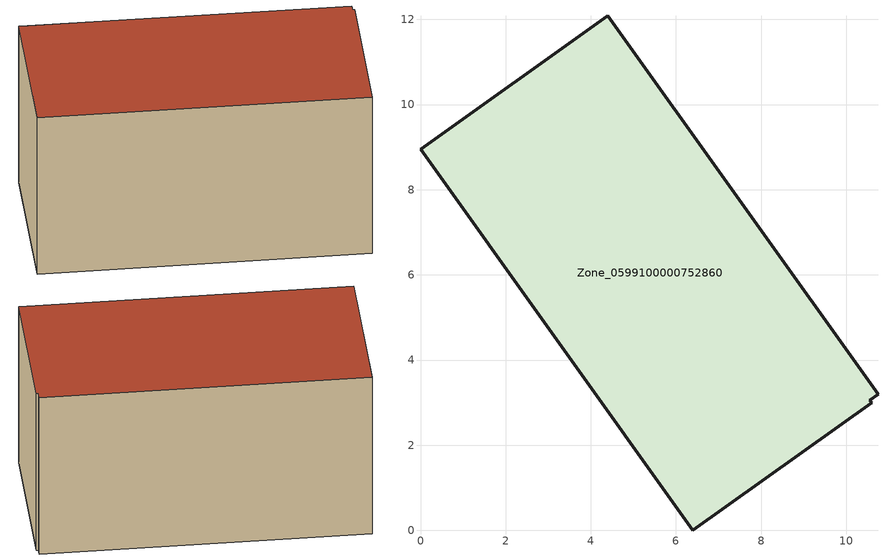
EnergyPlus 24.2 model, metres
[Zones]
Zone_0599100000752860
 floor ground (C_G): 0,8.95 4.39,12.09 10.74,3.2 10.55,3.06 10.59,3 6.39,0 z0
 wall outside (C_F): 4.39,12.09 0,8.95 6.39,0 10.59,3 10.55,3.06 10.74,3.2 4.39,12.09 z0:6.13
 roof outside (C_R): 6.39,0 10.59,3 10.55,3.06 10.74,3.2 4.39,12.09 0,8.95 z6.13
[BUILDING]
Pand.0599100000752860: North Axis=0; Terrain=City; Loads Convergence Tolerance Value=0.04; Temperature Convergence Tolerance Value=0.4; Solar Distribution=FullExterior; Maximum Number of Warmup Days=25; Minimum Number of Warmup Days=1
[Site:Location]
Rotterdam.The.Hague.AP_ZH_NLD Design_Conditions: Latitude=51.96; Longitude=4.45; Time Zone=1; Elevation=-4.5
[SITE:GROUNDTEMPERATURE:BUILDINGSURFACE]
18, 18, 18, 18, 18, 18, 18, 18, 18, 18, 18, 18
[MATERIAL] Thermal Absorptance=0.9; Solar Absorptance=0.7; Visible Absorptance=0.7
Name | Roughness | Thickness | Conductivity | Density | Specific Heat
G.TI.2006-2014 | MediumSmooth | 0.15 | 0.06 | 540 | 1210
F.TI.2006-2014 | Rough | 0.3 | 0.12 | 1920 | 840
R.TI.2006-2014 | MediumRough | 0.2 | 0.08 | 1500 | 1000
[CONSTRUCTION]
C_G: G.TI.2006-2014
C_F: F.TI.2006-2014
C_R: R.TI.2006-2014
[ZONE]
Zone_0599100000752860: Type=1; Multiplier=1; Ceiling Height=Autocalculate; Volume=Autocalculate; Floor Area=autocalculate; Part of Total Floor Area=Yes
[ZONEINFILTRATION:DESIGNFLOWRATE]
Infil_Zone_0599100000752860: Zone or ZoneList or Space or SpaceList=Zone_0599100000752860; Schedule=AlwaysOn; Design Flow Rate Calculation Method=Flow/Area; Flow Rate per Floor Area=0.0015; Constant Term Coefficient=1; Temperature Term Coefficient=0; Velocity Term Coefficient=0; Velocity Squared Term Coefficient=0
[HVACTEMPLATE:ZONE:IDEALLOADSAIRSYSTEM]
Zone_0599100000752860: Maximum Heating Supply Air Temperature=50; Minimum Cooling Supply Air Temperature=13; Maximum Heating Supply Air Humidity Ratio=0.0156; Minimum Cooling Supply Air Humidity Ratio=0.0077; Heating Limit=NoLimit; Cooling Limit=NoLimit; Dehumidification Control Type=ConstantSensibleHeatRatio; Cooling Sensible Heat Ratio=0.7; Dehumidification Setpoint=60; Humidification Control Type=None; Humidification Setpoint=30; Outdoor Air Method=None; Outdoor Air Flow Rate per Person=0.00944; Outdoor Air Flow Rate per Zone Floor Area=0; Outdoor Air Flow Rate per Zone=0; Demand Controlled Ventilation Type=None; Outdoor Air Economizer Type=NoEconomizer; Heat Recovery Type=None; Sensible Heat Recovery Effectiveness=0.7; Latent Heat Recovery Effectiveness=0.65
[ZONECONTROL:THERMOSTAT]
ThermostatControl_Zone_0599100000752860: Zone or ZoneList=Zone_0599100000752860; Control Type Schedule=DualSetpointControlType; Control 1=Thermostat_Zone_0599100000752860; Temperature Difference Between Cutout And Setpoint=0
[THERMOSTATSETPOINT:DUALSETPOINT]
Thermostat_Zone_0599100000752860: Heating Setpoint Temperature Schedule=HeatingSetpoint_Zone_0599100000752860; Cooling Setpoint Temperature Schedule=CoolingSetpoint_Zone_0599100000752860
[SCHEDULE:COMPACT]
HeatingSetpoint_Zone_0599100000752860: Through: 12/31, For: AllDays, Until: 24:00, 21
CoolingSetpoint_Zone_0599100000752860: Through: 12/31, For: AllDays, Until: 24:00, 24
DualSetpointControlType: Through: 12/31, For: AllDays, Until: 24:00, 4
AlwaysOn: Through: 12/31, For: AllDays, Until: 24:00, 1
